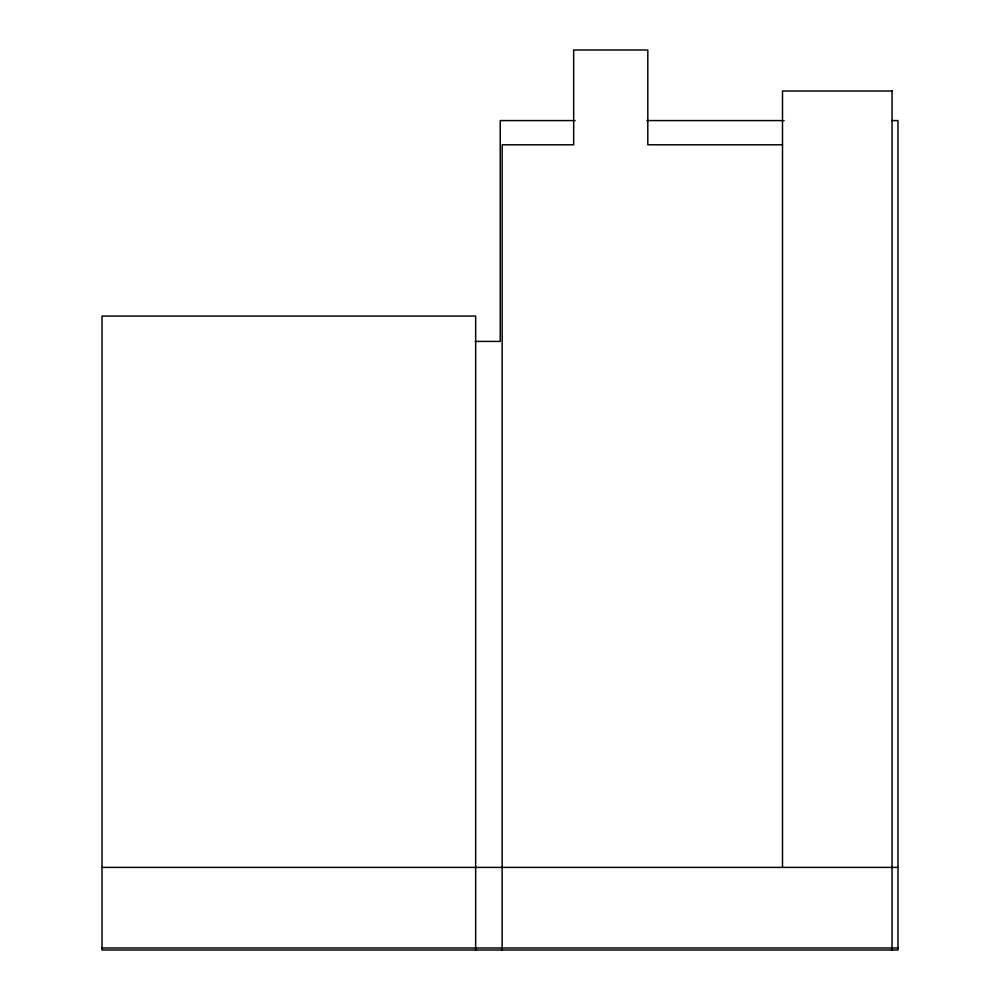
<?xml version="1.0" encoding="UTF-8"?>
<svg xmlns="http://www.w3.org/2000/svg" width="1000" height="1000" viewBox="0 0 1000 1000"><rect width="100%" height="100%" fill="white"/><g stroke="black" fill="none" stroke-linecap="round" stroke-linejoin="round"><path stroke-width="1.5" d="M892.337 91L782.5 91L782.5 867.4M575.1 120.575L500.238 120.575L500.238 341.413L475.25 341.413M646.85 120.575L784.112 120.575M891.737 120.575L897.975 120.575L897.975 950L102.025 950L102.025 316.062L475.662 316.062L475.662 950M782.5 144.8L647.812 144.8L647.812 50L573.663 50L573.663 144.8L502.163 144.8L502.163 950M102.025 867.4L897.975 867.4M102.025 947.987L897.975 947.987M892.038 91L892.038 950"/></g></svg>
